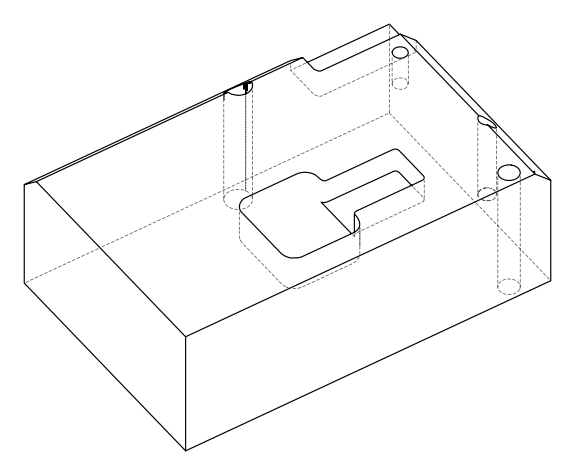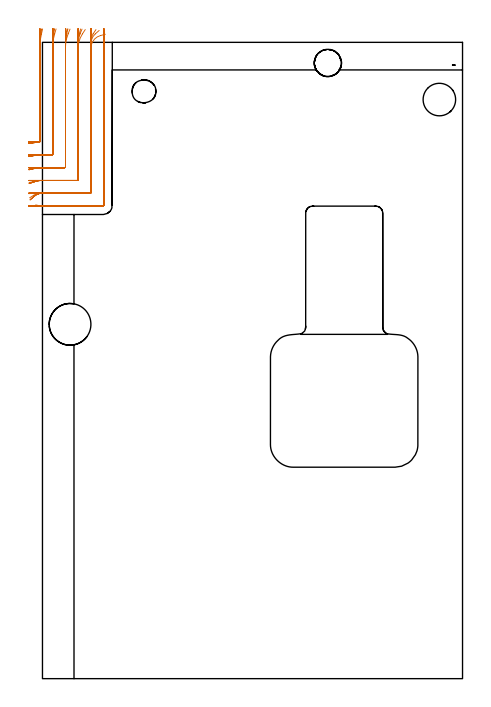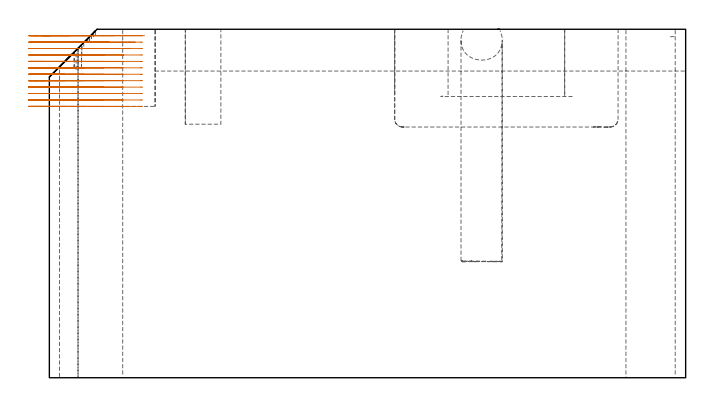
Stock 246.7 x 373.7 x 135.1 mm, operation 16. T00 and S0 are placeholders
(PLAN: 20 operations, 16 tool changes, 132.9 min)
(1 SPOT_DRILL | STEP1HOLE | NXT0321_9005460120000 | 0.05 min | 182 mm3)
(2 SPOT_DRILL_1 | STEP1HOLE_1 | NXT0321_9005460120000 | 0.05 min | 183 mm3)
(3 SPOT_DRILL_2 | STEP1POCKET | NXT0321_9005460120000 | 0.03 min | 3 mm3)
(4 DRILL_BLIND_HOLE_INTO_CENTER | STEP1HOLE | NXT0301_092 | 0.08 min | 1730 mm3)
(5 GUN_DRILL_THROUGH_HOLE | STEP1HOLE | UGT0307_009 | 0.67 min | 13352 mm3)
(6 DRILL_TO_ENLARGE_THROUGH_HOLE | STEP1HOLE | UGT0301_258 | 0.58 min | 23397 mm3)
(7 DRILL_BLIND_HOLE_INTO_CENTER_1 | STEP1HOLE_1 | NXT0301_035 | 0.05 min | 208 mm3)
(8 GUN_DRILL_THROUGH_HOLE_1 | STEP1HOLE_1 | UGT0307_002 | 0.61 min | 3529 mm3)
(9 SPADE_DRILL_TO_ENLARGE_THROUGH_HOLE | STEP1HOLE_1 | UGT0306_006 | 0.57 min | 21522 mm3)
(10 DRILL_TO_ENLARGE_THROUGH_HOLE_1 | STEP1HOLE_1 | UGT0301_058 | 0.59 min | 38191 mm3)
(11 DRILL_BLIND_HOLE_INTO_CENTER_2 | STEP1POCKET | NXT0301_065 | 0.37 min | 6148 mm3)
(12 DRILL_TO_ENLARGE_BLIND_HOLE | STEP1POCKET | UGT0301_375 | 0.37 min | 9744 mm3)
(13 BORE_BLIND_HOLE | STEP1POCKET | UGT0332_065 | 0.37 min | 2192 mm3)
(14 AREA_MILL | FG_CHAMFER_SURFACE | UGT0205_001 | 10.01 min | 27085 mm3)
(15 AREA_MILL_1 | FG_CHAMFER_SURFACE_1 | UGT0205_001 | 15.01 min | 46143 mm3)
(16 MILL_CORNER_NOTCH_RECTANGULAR | CORNER_NOTCH_RECTANGULAR | NXT0201_013 | Follow Part, ap 2.5, ae 75% | 17.71 min | 121466 mm3)
(17 MILL_OPEN_POCKET | POCKET_OPEN | NXT0201_008 | Follow Part, ap 1.5, ae 75% | 81.84 min | 259077 mm3)
(18 MILL_RECTANGULAR_POCKET | POCKET_RECTANGULAR_STRAIGHT | NXT0201_007 | Follow Part, ap 6.25, ae 75% | 2.84 min | 78554 mm3)
(19 MILL_BLIND_HOLE_FROM_SOLID_MATERIAL | STEP1POCKET_1 | NXT0201_013 | Spiral | 0.92 min | 5491 mm3)
(20 BORE_BLIND_HOLE_1 | STEP1POCKET_1 | UGT0332_073 | 0.16 min | 3 mm3)
(TOOL NXT0321_9005460120000 | NC Spot Drill, 142deg, 12mm, Carbide, Uncoated | D12 PA142 FL30 Z2)
(TOOL NXT0301_092 | Carbide Drill 12.1mm [860.1-1210-061A1-MM 2214] | D12.1 PA140 FL77 Z2)
(TOOL UGT0307_009 | Gun Drill 12 mm | D12 PA130 FL24 Z1)
(TOOL UGT0301_258 | Twist Drill 19.1 mm | D19.1 PA118 FL140 Z2)
(TOOL NXT0301_035 | Carbide Drill 6.4mm [860.1-0640-032A1-MM 2214] | D6.4 PA140 FL53 Z2)
(TOOL UGT0307_002 | Gun Drill 6 mm | D6 PA130 FL24 Z1)
(TOOL UGT0306_006 | Spade Drill 15.5mm | D15.5 PA132 FL10 Z2)
(TOOL UGT0301_058 | Twist Drill 24.5 mm | D24.5 PA118 FL160 Z2)
(TOOL NXT0301_065 | Carbide Drill 9.4mm [860.1-0940-075A1-MM 2214] | D9.4 PA140 FL98 Z2)
(TOOL UGT0301_375 | Twist Drill Flat Bottom 15 mm | D15 PA180 FL120 Z2)
(TOOL UGT0332_065 | 16 mm Boring Bar Slip Fit | D16)
(TOOL UGT0205_001 | Chamfer Mill 20 x 3 x 45 deg. | D20 FL50 Z2)
(TOOL NXT0201_013 | ENDMILL 10mm | D10 FL30 Z4)
(TOOL NXT0201_008 | ENDMILL 6mm [2P460-0600-NA 1630] | D6 FL26 Z6)
(TOOL NXT0201_007 | ENDMILL 25mm [R216.25-25050GCK54P 1620] | D25 R3 FL54 Z5)
(TOOL UGT0332_073 | 13.8 mm Rough Boring Bar | D13.8)
(OP 16 MILL_CORNER_NOTCH_RECTANGULAR)
G17 G21 G94 G90
T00 M6
G54
G17 G0 G90 X-7.973 Y314.368 S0 M3
G43 Z145.1 H0
Z132.608
G94 G1 X-5. Y314.767 F250.
G2 X-1.97 Y315.049 R37.5 F500.
G3 X-1.5 Y315.544 R0.5
G1 Y370.438
G2 X-0.586 Y378.665 R37.5
G1 X0.072 Y381.592 F250.
G0 Z145.1
X-7.958 Y306.685
Z132.608
G1 X-5. Y307.183
G2 X-0.015 Y307.6 R30. F500.
G1 X5.504
G3 X6. Y308.096 R0.5
G1 Y370.438
G2 X7.16 Y378.7 R30.
G1 X7.986 Y381.584 F250.
G0 Z145.1
X-7.925 Y298.876
Z132.608
G1 X-5. Y299.541
G2 X-0.015 Y300.1 R22.5 F500.
G1 X13.004
G3 X13.5 Y300.596 R0.5
G1 Y370.438
G2 X15.072 Y378.7 R22.5
G1 X16.173 Y381.49 F250.
G0 Z145.1
X-7.83 Y290.751
Z132.608
G1 X-5. Y291.748
G2 X-0.015 Y292.6 R15. F500.
G1 X20.503
G3 X21. Y293.097 R0.5
G1 Y370.438
G2 X23.48 Y378.7 R15.
G1 X25.133 Y381.204 F250.
G0 Z145.1
X-7.242 Y281.21
Z132.608
G1 X-5. Y283.204
G2 X-0.015 Y285.1 R7.5 F500.
G1 X28.003
G3 X28.5 Y285.597 R0.5
G1 Y370.438
G2 X34.033 Y377.675 R7.5
G1 X36.928 Y378.462 F250.
G0 Z145.1
X-3.015 Y277.6
Z132.608
G1 X-0.015
X35.503 F500.
G3 X36. Y278.097 R0.5
G1 Y370.438
Y373.438 F250.
G0 Z145.1
X-7.973 Y314.368
Z130.117
G1 X-5. Y314.767
G2 X-1.97 Y315.049 R37.5 F500.
G3 X-1.5 Y315.544 R0.5
G1 Y373.067
G2 X-1.093 Y378.579 R37.5
G1 X-0.652 Y381.547 F250.
G0 Z145.1
X-7.958 Y306.685
Z130.117
G1 X-5. Y307.183
G2 X-0.015 Y307.6 R30. F500.
G1 X5.504
G3 X6. Y308.096 R0.5
G1 Y373.067
G2 X6.534 Y378.7 R30.
G1 X7.097 Y381.647 F250.
G0 Z145.1
X-7.925 Y298.876
Z130.117
G1 X-5. Y299.541
G2 X-0.015 Y300.1 R22.5 F500.
G1 X13.004
G3 X13.5 Y300.596 R0.5
G1 Y373.067
G2 X14.217 Y378.7 R22.5
G1 X14.968 Y381.604 F250.
G0 Z145.1
X-7.83 Y290.751
Z130.117
G1 X-5. Y291.748
G2 X-0.015 Y292.6 R15. F500.
G1 X20.503
G3 X21. Y293.097 R0.5
G1 Y373.067
G2 X22.098 Y378.7 R15.
G1 X23.224 Y381.48 F250.
G0 Z145.1
X-7.242 Y281.21
Z130.117
G1 X-5. Y283.204
G2 X-0.015 Y285.1 R7.5 F500.
G1 X28.003
G3 X28.5 Y285.597 R0.5
G1 Y373.067
G2 X31.048 Y378.7 R7.5
G1 X33.301 Y380.681 F250.
G0 Z145.1
X-3.015 Y277.6
Z130.117
G1 X-0.015
X35.503 F500.
G3 X36. Y278.097 R0.5
G1 Y373.067
Y376.067 F250.
G0 Z145.1
X-7.973 Y314.368
Z127.625
G1 X-5. Y314.767
G2 X-1.97 Y315.049 R37.5 F500.
G3 X-1.5 Y315.544 R0.5
G1 Y374.547
G2 X-1.288 Y378.531 R37.5
G1 X-0.969 Y381.514 F250.
G0 Z145.1
X-7.958 Y306.685
Z127.625
G1 X-5. Y307.183
G2 X-0.015 Y307.6 R30. F500.
G1 X5.504
G3 X6. Y308.096 R0.5
G1 Y374.547
G2 X6.289 Y378.7 R30.
G1 X6.704 Y381.671 F250.
G0 Z145.1
X-7.925 Y298.876
Z127.625
G1 X-5. Y299.541
G2 X-0.015 Y300.1 R22.5 F500.
G1 X13.004
G3 X13.5 Y300.596 R0.5
G1 Y374.547
G2 X13.887 Y378.7 R22.5
G1 X14.44 Y381.648 F250.
G0 Z145.1
X-7.83 Y290.751
Z127.625
G1 X-5. Y291.748
G2 X-0.015 Y292.6 R15. F500.
G1 X20.503
G3 X21. Y293.097 R0.5
G1 Y374.547
G2 X21.586 Y378.7 R15.
G1 X22.417 Y381.583 F250.
G0 Z145.1
X-7.242 Y281.21
Z127.625
G1 X-5. Y283.204
G2 X-0.015 Y285.1 R7.5 F500.
G1 X28.003
G3 X28.5 Y285.597 R0.5
G1 Y374.547
G2 X29.755 Y378.7 R7.5
G1 X31.416 Y381.198 F250.
G0 Z145.1
X-3.015 Y277.617
Z127.625
G1 X-0.015 Y277.6
X35.503 F500.
G3 X36. Y278.097 R0.5
G1 Y374.547
Y377.547 F250.
G0 Z145.1
X-7.983 Y314.577
Z125.133
G1 X-5. Y314.892
G2 X-1.984 Y315.089 R37.5 F500.
G3 X-1.5 Y315.584 R0.5
G1 Y377.971
G2 X-1.497 Y378.471 R37.5
G1 X-1.457 Y381.47 F250.
G0 Z145.1
X-7.974 Y306.945
Z125.133
G1 X-5. Y307.34
G2 X-1.057 Y307.6 R30. F500.
G1 X5.504
G3 X6. Y308.096 R0.5
G1 Y377.971
G2 X6.009 Y378.7 R30.
G1 X6.082 Y381.699 F250.
G0 Z145.1
X-7.954 Y299.226
Z125.133
G1 X-5. Y299.752
G2 X-1.057 Y300.1 R22.5 F500.
G1 X13.004
G3 X13.5 Y300.596 R0.5
G1 Y377.971
G2 X13.512 Y378.7 R22.5
G1 X13.609 Y381.698 F250.
G0 Z145.1
X-7.894 Y291.284
Z125.133
G1 X-5. Y292.072
G2 X-1.057 Y292.6 R15. F500.
G1 X20.503
G3 X21. Y293.097 R0.5
G1 Y377.971
G2 X21.018 Y378.7 R15.
G1 X21.164 Y381.696 F250.
G0 Z145.1
X-7.552 Y282.402
Z125.133
G1 X-5. Y283.98
G2 X-1.057 Y285.1 R7.5 F500.
G1 X28.003
G3 X28.5 Y285.597 R0.5
G1 Y377.971
G2 X28.536 Y378.7 R7.5
G1 X28.827 Y381.686 F250.
G0 Z145.1
X-3.987 Y278.241
Z125.133
G1 X-1.057 Y277.6
X35.503 F500.
G3 X36. Y278.097 R0.5
G1 Y377.971
Y380.971 F250.
G0 Z145.1
X-8. Y315.046
Z122.642
G1 X-5. Y315.095
G2 X-4.383 Y315.1 R37.5 F500.
G1 X-1.996
G3 X-1.5 Y315.596 R0.5
G1 Y378.47
Y381.47 F250.
G0 Z145.1
X-7.999 Y307.532
Z122.642
G1 X-5. Y307.594
G2 X-4.383 Y307.6 R30. F500.
G1 X5.504
G3 X6. Y308.096 R0.5
G1 Y378.7
Y381.7 F250.
G0 Z145.1
X-7.999 Y300.009
Z122.642
G1 X-5. Y300.092
G2 X-4.383 Y300.1 R22.5 F500.
G1 X13.004
G3 X13.5 Y300.596 R0.5
G1 Y378.7
Y381.7 F250.
G0 Z145.1
X-7.997 Y292.464
Z122.642
G1 X-5. Y292.587
G2 X-4.383 Y292.6 R15. F500.
G1 X20.503
G3 X21. Y293.097 R0.5
G1 Y378.7
Y381.7 F250.
G0 Z145.1
X-7.99 Y284.828
Z122.642
G1 X-5. Y285.075
G2 X-4.383 Y285.1 R7.5 F500.
G1 X28.003
G3 X28.5 Y285.597 R0.5
G1 Y378.7
Y381.7 F250.
G0 Z145.1
X-7.383 Y277.6
Z122.642
G1 X-4.383
X35.503 F500.
G3 X36. Y278.097 R0.5
G1 Y378.7
Y381.7 F250.
G0 Z145.1
X-8. Y315.1
Z120.15
G1 X-5.
X-1.996 F500.
G3 X-1.5 Y315.596 R0.5
G1 Y378.47
Y381.47 F250.
G0 Z145.1
X-8. Y307.6
Z120.15
G1 X-5.
X5.504 F500.
G3 X6. Y308.096 R0.5
G1 Y378.7
Y381.7 F250.
G0 Z145.1
X-8. Y300.1
Z120.15
G1 X-5.
X13.004 F500.
G3 X13.5 Y300.596 R0.5
G1 Y378.7
Y381.7 F250.
G0 Z145.1
X-8. Y292.6
Z120.15
G1 X-5.
X20.503 F500.
G3 X21. Y293.097 R0.5
G1 Y378.7
Y381.7 F250.
G0 Z145.1
X-8. Y285.1
Z120.15
G1 X-5.
X28.003 F500.
G3 X28.5 Y285.597 R0.5
G1 Y378.7
Y381.7 F250.
G0 Z145.1
X-8. Y277.6
Z120.15
G1 X-5.
X35.503 F500.
G3 X36. Y278.097 R0.5
G1 Y378.7
Y381.7 F250.
G0 Z145.1
X-8. Y315.1
Z117.658
G1 X-5.
X-1.996 F500.
G3 X-1.5 Y315.596 R0.5
G1 Y378.47
Y381.47 F250.
G0 Z145.1
X-8. Y307.6
Z117.658
G1 X-5.
X5.504 F500.
G3 X6. Y308.096 R0.5
G1 Y378.7
Y381.7 F250.
G0 Z145.1
X-8. Y300.1
Z117.658
G1 X-5.
X13.004 F500.
G3 X13.5 Y300.596 R0.5
G1 Y378.7
Y381.7 F250.
G0 Z145.1
X-8. Y292.6
Z117.658
G1 X-5.
X20.503 F500.
G3 X21. Y293.097 R0.5
G1 Y378.7
Y381.7 F250.
G0 Z145.1
X-8. Y285.1
Z117.658
G1 X-5.
X28.003 F500.
G3 X28.5 Y285.597 R0.5
G1 Y378.7
Y381.7 F250.
G0 Z145.1
X-8. Y277.6
Z117.658
G1 X-5.
X35.503 F500.
G3 X36. Y278.097 R0.5
G1 Y378.7
Y381.7 F250.
G0 Z145.1
X-8. Y315.1
Z115.167
G1 X-5.
X-1.996 F500.
G3 X-1.5 Y315.596 R0.5
G1 Y378.47
Y381.47 F250.
G0 Z145.1
X-8. Y307.6
Z115.167
G1 X-5.
X5.504 F500.
G3 X6. Y308.096 R0.5
G1 Y378.7
Y381.7 F250.
G0 Z145.1
X-8. Y300.1
Z115.167
G1 X-5.
X13.004 F500.
G3 X13.5 Y300.596 R0.5
G1 Y378.7
Y381.7 F250.
G0 Z145.1
X-8. Y292.6
Z115.167
G1 X-5.
X20.503 F500.
G3 X21. Y293.097 R0.5
G1 Y378.7
Y381.7 F250.
G0 Z145.1
X-8. Y285.1
Z115.167
G1 X-5.
X28.003 F500.
G3 X28.5 Y285.597 R0.5
G1 Y378.7
Y381.7 F250.
G0 Z145.1
X-8. Y277.6
Z115.167
G1 X-5.
X35.503 F500.
G3 X36. Y278.097 R0.5
G1 Y378.7
Y381.7 F250.
G0 Z145.1
X-8. Y315.1
Z112.675
G1 X-5.
X-1.996 F500.
G3 X-1.5 Y315.596 R0.5
G1 Y378.47
Y381.47 F250.
G0 Z145.1
X-8. Y307.6
Z112.675
G1 X-5.
X5.504 F500.
G3 X6. Y308.096 R0.5
G1 Y378.7
Y381.7 F250.
G0 Z145.1
X-8. Y300.1
Z112.675
G1 X-5.
X13.004 F500.
G3 X13.5 Y300.596 R0.5
G1 Y378.7
Y381.7 F250.
G0 Z145.1
X-8. Y292.6
Z112.675
G1 X-5.
X20.503 F500.
G3 X21. Y293.097 R0.5
G1 Y378.7
Y381.7 F250.
G0 Z145.1
X-8. Y285.1
Z112.675
G1 X-5.
X28.003 F500.
G3 X28.5 Y285.597 R0.5
G1 Y378.7
Y381.7 F250.
G0 Z145.1
X-8. Y277.6
Z112.675
G1 X-5.
X35.503 F500.
G3 X36. Y278.097 R0.5
G1 Y378.7
Y381.7 F250.
G0 Z145.1
X-8. Y315.1
Z110.183
G1 X-5.
X-1.996 F500.
G3 X-1.5 Y315.596 R0.5
G1 Y378.47
Y381.47 F250.
G0 Z145.1
X-8. Y307.6
Z110.183
G1 X-5.
X5.504 F500.
G3 X6. Y308.096 R0.5
G1 Y378.7
Y381.7 F250.
G0 Z145.1
X-8. Y300.1
Z110.183
G1 X-5.
X13.004 F500.
G3 X13.5 Y300.596 R0.5
G1 Y378.7
Y381.7 F250.
G0 Z145.1
X-8. Y292.6
Z110.183
G1 X-5.
X20.503 F500.
G3 X21. Y293.097 R0.5
G1 Y378.7
Y381.7 F250.
G0 Z145.1
X-8. Y285.1
Z110.183
G1 X-5.
X28.003 F500.
G3 X28.5 Y285.597 R0.5
G1 Y378.7
Y381.7 F250.
G0 Z145.1
X-8. Y277.6
Z110.183
G1 X-5.
X35.503 F500.
G3 X36. Y278.097 R0.5
G1 Y378.7
Y381.7 F250.
G0 Z145.1
X-8. Y315.1
Z107.692
G1 X-5.
X-1.996 F500.
G3 X-1.5 Y315.596 R0.5
G1 Y378.47
Y381.47 F250.
G0 Z145.1
X-8. Y307.6
Z107.692
G1 X-5.
X5.504 F500.
G3 X6. Y308.096 R0.5
G1 Y378.7
Y381.7 F250.
G0 Z145.1
X-8. Y300.1
Z107.692
G1 X-5.
X13.004 F500.
G3 X13.5 Y300.596 R0.5
G1 Y378.7
Y381.7 F250.
G0 Z145.1
X-8. Y292.6
Z107.692
G1 X-5.
X20.503 F500.
G3 X21. Y293.097 R0.5
G1 Y378.7
Y381.7 F250.
G0 Z145.1
X-8. Y285.1
Z107.692
G1 X-5.
X28.003 F500.
G3 X28.5 Y285.597 R0.5
G1 Y378.7
Y381.7 F250.
G0 Z145.1
X-8. Y277.6
Z107.692
G1 X-5.
X35.503 F500.
G3 X36. Y278.097 R0.5
G1 Y378.7
Y381.7 F250.
G0 Z145.1
X-8. Y315.1
Z105.2
G1 X-5.
X-1.996 F500.
G3 X-1.5 Y315.596 R0.5
G1 Y378.47
Y381.47 F250.
G0 Z145.1
X-8. Y307.6
Z105.2
G1 X-5.
X5.504 F500.
G3 X6. Y308.096 R0.5
G1 Y378.7
Y381.7 F250.
G0 Z145.1
X-8. Y300.1
Z105.2
G1 X-5.
X13.004 F500.
G3 X13.5 Y300.596 R0.5
G1 Y378.7
Y381.7 F250.
G0 Z145.1
X-8. Y292.6
Z105.2
G1 X-5.
X20.503 F500.
G3 X21. Y293.097 R0.5
G1 Y378.7
Y381.7 F250.
G0 Z145.1
X-8. Y285.1
Z105.2
G1 X-5.
X28.003 F500.
G3 X28.5 Y285.597 R0.5
G1 Y378.7
Y381.7 F250.
G0 Z145.1
X-8. Y277.6
Z105.2
G1 X-5.
X35.503 F500.
G3 X36. Y278.097 R0.5
G1 Y378.7
Y381.7 F250.
G0 Z145.1
M5
M2
